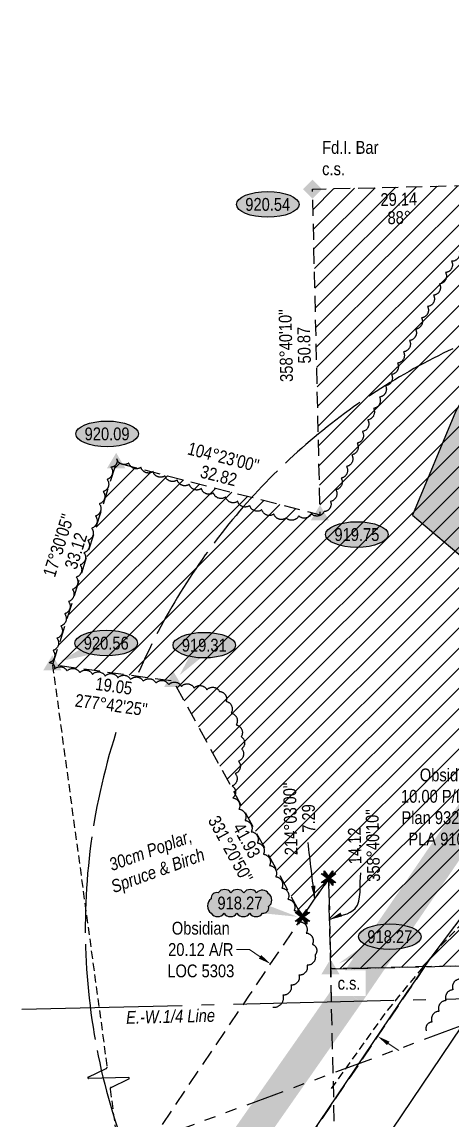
# Model space of a CAD drawing. Extents: x 621851 to 625846, y 5849674 to 5854914.
# Drawn here: x 624859 to 625194, y 5852185 to 5853042 of the extents above; entities that cross this region are included whole.
import ezdxf
from ezdxf.enums import TextEntityAlignment as Align

# ---------------------------------------------------------------- set-up
doc = ezdxf.new("R2010")
doc.units = 0
doc.header["$LTSCALE"] = 5
doc.header["$PDMODE"] = 34
doc.header["$PDSIZE"] = 0.03
for name, pattern in [('0', [1, 1, 0]), ('foc-ACCESSROAD', [3.75, 2.5, -1.25]), ('foc-BUFFER', [16.75, 15, -1.75]), ('foc-DRILLPATH', [14.75, 6, -1.75, 1.75, -1.75, 1.75, -1.75]), ('foc-QUARTERLINE', [33, 25, -3, 2, -3]), ('foc-TIELINE', [1.875, 1.25, -0.625]), ('UG_PIPE', [1.875, 1.25, -0.625])]:
    doc.linetypes.add(name, pattern=pattern)
doc.layers.get('Defpoints').update_dxf_attribs({"color": 9})
for name, color, linetype in [('AS-PIPE-UG', 44, 'UG_PIPE'), ('AS-ROADS', 254, 'Continuous'), ('AUX-BUFFER', 7, 'foc-BUFFER'), ('C-AR', 13, 'foc-ACCESSROAD'), ('C-RW', 13, 'Continuous'), ('C-WS', 13, 'foc-ACCESSROAD'), ('CG-NOTES', 7, 'Continuous'), ('L-BD', 7, 'Continuous'), ('L-MON', 1, 'Continuous'), ('L-MON-T', 1, 'Continuous'), ('L-QSEC', 8, 'foc-QUARTERLINE'), ('L-TIE', 7, 'foc-TIELINE'), ('P-ELEVATION', 7, 'Continuous'), ('P-PDRILLPATH', 12, 'foc-DRILLPATH'), ('P-PROPOSED-EXISTING-H', 59, 'Continuous'), ('T-BUSH', 110, '0'), ('T-BUSH-T', 110, 'Continuous'), ('T-WATER', 160, 'Continuous'), ('T-WATER-H', 133, 'Continuous')]:
    doc.layers.add(name, color=color, linetype=linetype)
doc.layers.add('C-AR-T', color=13, linetype='Continuous', lineweight=9)
doc.layers.add('C-RW-T', color=13, linetype='Continuous', lineweight=9)
doc.styles.add('80', font='ARIALN.TTF', dxfattribs={"height": 10})
doc.styles.add('80CG', font='ARIALN.TTF', dxfattribs={"height": 10})
doc.styles.add('80L', font='ARIALN.TTF', dxfattribs={"height": 10})
doc.styles.add('80LS', font='ARIALNI.TTF', dxfattribs={"height": 10})
doc.dimstyles.new('Compass 5 000', dxfattribs={"dimscale": 5, "dimtxt": 9, "dimasz": 2, "dimexe": 0.2, "dimexo": 0.0625, "dimgap": 0.5, "dimtad": 0, "dimtih": 1, "dimtoh": 1, "dimzin": 0, "dimdsep": 46, "dimtxsty": '80CG', "dimcen": 0.1, "dimse1": 1, "dimse2": 1, "dimclrd": 256, "dimclrt": 256, "dimaunit": 1, "dimadec": 4, "dimazin": 0, "dimtfac": 0.06, "dimtofl": 0, "dimtmove": 0, "dimatfit": 1, "dimfxl": 0.2, "dimtolj": 1, "dimtzin": 0, "dimlwd": -1, "dimarcsym": 0})

# ---------------------------------------------------------------- blocks, each defined once
blk = doc.blocks.new('SMONA')
blk.add_hatch(color=255).paths.add_polyline_path([(0, -1.49), (1.49, 0), (0, 1.49), (-1.49, 0)])
blk = doc.blocks.new('SMONAA')
blk.add_blockref('SMONA', (0, 0))
blk = doc.blocks.new('SMONB')
at = {"color": 1}
blk.add_solid([(0, 1.2), (1.2, 0), (-1.2, 0), (0, -1.2)], dxfattribs=at)
blk = doc.blocks.new('SMONBB')
blk.add_blockref('SMONB', (0, 0))
blk = doc.blocks.new('SMONCC')
for name in ['SMONAA', 'SMONBB']:
    blk.add_blockref(name, (0, 0))
blk = doc.blocks.new('FDIBAR')
blk.add_blockref('SMONCC', (0, 0))
blk = doc.blocks.new('STRIA')
blk.add_hatch(color=255).paths.add_polyline_path([(-0.04, 1.52), (-1.47, -0.87), (1.39, -0.87)])
blk = doc.blocks.new('STRIAA')
blk.add_blockref('STRIA', (0, 0))
blk = doc.blocks.new('STRIB')
at = {"color": 1}
blk.add_solid([(-1.12, -0.67), (-0.04, 1.13), (1.04, -0.67)], dxfattribs=at)
blk = doc.blocks.new('STRIBB')
blk.add_blockref('STRIB', (0, 0))
blk = doc.blocks.new('STRICC')
for name in ['STRIAA', 'STRIBB']:
    blk.add_blockref(name, (0, 0))
blk = doc.blocks.new('fdspike')
blk.add_blockref('STRICC', (0, 0))
blk = doc.blocks.new('*D428')
at = {"layer": 'C-RW-T', "transparency": 16777216}
for p, q in [((625240.97, 5852429.64), (625230.97, 5852429.64)), ((625249.26, 5852424.04), (625240.97, 5852429.64)), ((625307.24, 5852384.85), (625315.53, 5852379.25))]:
    blk.add_line(p, q, dxfattribs=at)
for points in [[(625250.19, 5852425.42), (625248.33, 5852422.66), (625257.54, 5852418.44)], [(625308.18, 5852386.23), (625306.31, 5852383.47), (625298.96, 5852390.45)]]:
    blk.add_solid(points, dxfattribs=at)
at = {"layer": 'Defpoints', "color": 0, "transparency": 16777216}
for p in [(625298.96, 5852390.45), (625121.98, 5852217.82), (625163.39, 5852189.83)]:
    blk.add_point(p, dxfattribs=at)
at = {"layer": 'C-RW-T', "transparency": 16777216, "insert": (625191.89, 5852429.64), "char_height": 10, "attachment_point": 5, "style": '80CG'}
blk.add_mtext('\\A1;Obsidian\\P10.00 P/L R/W\\PPlan 932 0553\\PPLA 910391', dxfattribs=at)
blk = doc.blocks.new('*D429')
at = {"layer": 'C-AR-T', "transparency": 16777216}
for p, q in [((625036.46, 5852318.41), (625026.46, 5852318.41)), ((625044.75, 5852312.81), (625036.46, 5852318.41)), ((625144.7, 5852245.27), (625152.99, 5852239.67))]:
    blk.add_line(p, q, dxfattribs=at)
for points in [[(625045.68, 5852314.19), (625043.81, 5852311.43), (625053.03, 5852307.21)], [(625145.63, 5852246.65), (625143.77, 5852243.89), (625136.41, 5852250.87)]]:
    blk.add_solid(points, dxfattribs=at)
at = {"layer": 'Defpoints', "color": 0, "transparency": 16777216}
for p in [(625053.03, 5852307.21), (625000.19, 5852229.02), (625083.57, 5852172.67)]:
    blk.add_point(p, dxfattribs=at)
at = {"layer": 'C-AR-T', "transparency": 16777216, "insert": (624998.53, 5852318.41), "char_height": 10, "attachment_point": 5, "style": '80CG'}
blk.add_mtext('\\A1;Obsidian\\P20.12 A/R\\PLOC 5303', dxfattribs=at)
blk = doc.blocks.new('TEMP')
h = blk.add_hatch(color=255)
h.dxf.hatch_style = 1
h.paths.add_polyline_path([(0, 0.25), (-0.67, 1.15), (-0.67, 0.67), (-1.15, 0.67), (-0.25, 0), (-1.15, -0.67), (-0.67, -0.67), (-0.67, -1.15), (0, -0.25), (0.67, -1.15), (0.67, -0.67), (1.15, -0.67), (0.25, 0), (1.15, 0.67), (0.67, 0.67), (0.67, 1.15)])
h.paths.add_polyline_path([(0.57, 0.85), (0.57, 0.57), (0.85, 0.57), (0.08, 0), (0.85, -0.57), (0.57, -0.57), (0.57, -0.85), (0, -0.08), (-0.57, -0.85), (-0.57, -0.57), (-0.85, -0.57), (-0.08, 0), (-0.85, 0.57), (-0.57, 0.57), (-0.57, 0.85), (0, 0.08)], flags=16)
h = blk.add_hatch(color=1)
h.dxf.hatch_style = 1
h.paths.add_polyline_path([(0, 0.08), (-0.57, 0.85), (-0.57, 0.57), (-0.85, 0.57), (-0.08, 0), (-0.85, -0.57), (-0.57, -0.57), (-0.57, -0.85), (0, -0.08), (0.57, -0.85), (0.57, -0.57), (0.85, -0.57), (0.08, 0), (0.85, 0.57), (0.57, 0.57), (0.57, 0.85)])
at = {"color": 1}
for p, q in [((-0.08, 0), (0.08, 0)), ((0, 0.08), (0, -0.08))]:
    blk.add_line(p, q, dxfattribs=at)
at = {"color": 255, "flags": 128}
blk.add_lwpolyline([(-0.25, 0), (-1.15, 0.67), (-0.67, 0.67), (-0.67, 1.15), (0, 0.25), (0.67, 1.15), (0.67, 0.67), (1.15, 0.67), (0.25, 0), (1.15, -0.67), (0.67, -0.67), (0.67, -1.15), (0, -0.25), (-0.67, -1.15), (-0.67, -0.67), (-1.15, -0.67)], close=True, dxfattribs=at)
at = {"color": 1, "flags": 128}
blk.add_lwpolyline([(-0.08, 0), (-0.85, 0.57), (-0.57, 0.57), (-0.57, 0.85), (0, 0.08), (0.57, 0.85), (0.57, 0.57), (0.85, 0.57), (0.08, 0), (0.85, -0.57), (0.57, -0.57), (0.57, -0.85), (0, -0.08), (-0.57, -0.85), (-0.57, -0.57), (-0.85, -0.57)], close=True, dxfattribs=at)
blk = doc.blocks.new('*U525')
at = {"layer": 'P-ELEVATION'}
h = blk.add_hatch(color=111, dxfattribs=at)
h.dxf.hatch_style = 1
edge = h.paths.add_edge_path()
edge.add_ellipse((0, 0), major_axis=(-24.38, 0), ratio=0.410256, start_angle=0, end_angle=360)
at = {"layer": 'P-ELEVATION', "color": 7, "flags": 128}
blk.add_lwpolyline([(0, 0, 12.5, 0, 0), (14.93, -2.96, 0, 0, 0)], format="xyseb", dxfattribs=at)
at = {"layer": 'P-ELEVATION', "color": 7}
blk.add_ellipse((0, 0), major_axis=(-24.38, 0), ratio=0.410256, dxfattribs=at)
at = {"layer": 'P-ELEVATION', "style": '80'}
blk.add_attdef('ELEVATION', text='', height=10, dxfattribs=at).set_placement((0, 0), align=Align.MIDDLE_CENTER)
blk = doc.blocks.new('*U526')
at = {"layer": 'P-ELEVATION'}
h = blk.add_hatch(color=111, dxfattribs=at)
h.dxf.hatch_style = 1
edge = h.paths.add_edge_path()
edge.add_ellipse((0, 0), major_axis=(-24.38, 0), ratio=0.410256, start_angle=0, end_angle=360)
at = {"layer": 'P-ELEVATION', "color": 7, "flags": 128}
blk.add_lwpolyline([(0, 0, 12.5, 0, 0), (9.74, -4.8, 0, 0, 0)], format="xyseb", dxfattribs=at)
at = {"layer": 'P-ELEVATION', "color": 7}
blk.add_ellipse((0, 0), major_axis=(-24.38, 0), ratio=0.410256, dxfattribs=at)
at = {"layer": 'P-ELEVATION', "style": '80'}
blk.add_attdef('ELEVATION', text='', height=10, dxfattribs=at).set_placement((0, 0), align=Align.MIDDLE_CENTER)
blk = doc.blocks.new('*U527')
at = {"layer": 'P-ELEVATION'}
h = blk.add_hatch(color=111, dxfattribs=at)
h.dxf.hatch_style = 1
edge = h.paths.add_edge_path()
edge.add_ellipse((0, 0), major_axis=(-24.38, 0), ratio=0.410256, start_angle=0, end_angle=360)
at = {"layer": 'P-ELEVATION', "color": 7, "flags": 128}
blk.add_lwpolyline([(0, 0, 12.5, 0, 0), (17.49, -2.38, 0, 0, 0)], format="xyseb", dxfattribs=at)
at = {"layer": 'P-ELEVATION', "color": 7}
blk.add_ellipse((0, 0), major_axis=(-24.38, 0), ratio=0.410256, dxfattribs=at)
at = {"layer": 'P-ELEVATION', "style": '80'}
blk.add_attdef('ELEVATION', text='', height=10, dxfattribs=at).set_placement((0, 0), align=Align.MIDDLE_CENTER)
blk = doc.blocks.new('*U528')
at = {"layer": 'P-ELEVATION'}
h = blk.add_hatch(color=111, dxfattribs=at)
h.dxf.hatch_style = 1
edge = h.paths.add_edge_path()
edge.add_ellipse((0, 0), major_axis=(-24.38, 0), ratio=0.410256, start_angle=0, end_angle=360)
at = {"layer": 'P-ELEVATION', "color": 7, "flags": 128}
blk.add_lwpolyline([(0, 0, 12.5, 0, 0), (-35.94, -14.11, 0, 0, 0)], format="xyseb", dxfattribs=at)
at = {"layer": 'P-ELEVATION', "color": 7}
blk.add_ellipse((0, 0), major_axis=(-24.38, 0), ratio=0.410256, dxfattribs=at)
at = {"layer": 'P-ELEVATION', "style": '80'}
blk.add_attdef('ELEVATION', text='', height=10, dxfattribs=at).set_placement((0, 0), align=Align.MIDDLE_CENTER)
blk = doc.blocks.new('*U529')
at = {"layer": 'P-ELEVATION'}
h = blk.add_hatch(color=111, dxfattribs=at)
h.dxf.hatch_style = 1
edge = h.paths.add_edge_path()
edge.add_ellipse((0, 0), major_axis=(-24.38, 0), ratio=0.410256, start_angle=0, end_angle=360)
at = {"layer": 'P-ELEVATION', "color": 7, "flags": 128}
blk.add_lwpolyline([(0, 0, 12.5, 0, 0), (-19.18, -23.32, 0, 0, 0)], format="xyseb", dxfattribs=at)
at = {"layer": 'P-ELEVATION', "color": 7}
blk.add_ellipse((0, 0), major_axis=(-24.38, 0), ratio=0.410256, dxfattribs=at)
at = {"layer": 'P-ELEVATION', "style": '80'}
blk.add_attdef('ELEVATION', text='', height=10, dxfattribs=at).set_placement((0, 0), align=Align.MIDDLE_CENTER)
blk = doc.blocks.new('*U531')
at = {"layer": 'P-ELEVATION'}
h = blk.add_hatch(color=111, dxfattribs=at)
h.dxf.hatch_style = 1
edge = h.paths.add_edge_path()
edge.add_ellipse((0, 0), major_axis=(-24.38, 0), ratio=0.410256, start_angle=0, end_angle=360)
at = {"layer": 'P-ELEVATION', "color": 7, "flags": 128}
blk.add_lwpolyline([(0, 0, 12.5, 0, 0), (-39.61, -20.72, 0, 0, 0)], format="xyseb", dxfattribs=at)
at = {"layer": 'P-ELEVATION', "color": 7}
blk.add_ellipse((0, 0), major_axis=(-24.38, 0), ratio=0.410256, dxfattribs=at)
at = {"layer": 'P-ELEVATION', "style": '80'}
blk.add_attdef('ELEVATION', text='', height=10, dxfattribs=at).set_placement((0, 0), align=Align.MIDDLE_CENTER)
blk = doc.blocks.new('*U530')
at = {"layer": 'P-ELEVATION'}
h = blk.add_hatch(color=111, dxfattribs=at)
h.dxf.hatch_style = 1
edge = h.paths.add_edge_path()
edge.add_arc((-17.35, -4.5), 6.1, 215, 325)
edge.add_arc((-7.35, -4.5), 6.1, 215, 325)
edge.add_arc((2.65, -4.5), 6.1, 215, 325)
edge.add_arc((12.65, -4.5), 6.1, 215, 325)
edge.add_arc((18.14, -3.7), 4.32, 263.43363, 373.43363)
edge.add_arc((18.85, 2.3), 6.1, 305, 415)
edge.add_arc((17.45, 4.39), 5.69, 30.69553, 140.69553)
edge.add_arc((8.05, 4.5), 6.1, 35, 145)
edge.add_arc((-1.95, 4.5), 6.1, 35, 145)
edge.add_arc((-11.95, 4.5), 6.1, 35, 145)
edge.add_arc((-18.04, 3.81), 4.33, 75.42608, 185.42608)
edge.add_arc((-18.36, -2.3), 6.96, 125, 235)
at = {"color": 240, "flags": 128}
blk.add_lwpolyline([(-22.35, -8, 0.520567), (-12.35, -8, 0.520567), (-2.35, -8, 0.520567), (7.65, -8, 0.520567), (17.65, -8, 0.520567), (22.35, -2.7, 0.520567), (22.35, 7.3, 0.520567), (13.05, 8, 0.520567), (3.05, 8, 0.520567), (-6.95, 8, 0.520567), (-16.95, 8, 0.520567), (-22.35, 3.4, 0.520567)], format="xyb", close=True, dxfattribs=at)
at = {"layer": 'P-ELEVATION', "color": 240, "flags": 128}
blk.add_lwpolyline([(0, 0, 12.5, 0, 0), (44.96, -10.71, 0, 0, 0)], format="xyseb", dxfattribs=at)
at = {"layer": 'P-ELEVATION', "color": 240, "style": '80'}
blk.add_attdef('ELEVATION', text='', height=10, dxfattribs=at).set_placement((0, 0), align=Align.MIDDLE_CENTER)
blk = doc.blocks.new('linebrk')
blk.add_lwpolyline([(0, 0.00175, -0.346152), (-0.00019, 0.0015), (-0.00314, 0.00055, 0.772575), (-0.00312, 0.00036), (0.00312, -0.00036, -0.772575), (0.00314, -0.00055), (0.00019, -0.0015, 0.346152), (0, -0.00175)], format="xyb")

msp = doc.modelspace()

# ---------------------------------------------------------------- hatches: boundary and pattern name
at = {"layer": 'P-PROPOSED-EXISTING-H'}
h = msp.add_hatch(dxfattribs=at)
h.set_pattern_fill('ANSI31', color=256, scale=3.501422, style=0)
h.set_pattern_definition([(45, (4383.078, -1228.093), (-7.86091666, 7.86091666), [])])
h.paths.add_polyline_path([(625099.851, 5852303.364), (625098.204, 5852374.253), (625077.759, 5852344.001), (624977.334, 5852527.795), (624883.008, 5852540.561), (624932.77, 5852698.375), (625091.62, 5852657.638), (625085.716, 5852911.754), (625231.288, 5852915.243), (625252.196, 5852972.242), (625389.97, 5852919.046), (625435.31, 5852920.132), (625694.266, 5852926.339), (625708.856, 5852317.519)])
at = {"layer": 'T-WATER-H'}
h = msp.add_hatch(color=256, dxfattribs=at)
h.dxf.hatch_style = 1
h.paths.add_polyline_path([(625163.721, 5852657.299), (625212.941, 5852615.664), (625262.521, 5852596.494), (625291.631, 5852646.194), (625326.336, 5852733.189), (625345.141, 5852783.799), (625360.716, 5852842.829), (625351.866, 5852870.124), (625342.941, 5852882.474), (625311.111, 5852896.254), (625286.421, 5852884.859), (625246.671, 5852827.029), (625197.226, 5852738.129)])

# ---------------------------------------------------------------- linework, layer by layer
at = {"layer": 'AS-ROADS', "const_width": 24.991, "flags": 128}
for points in [[(625476.071, 5852957.779), (625392.706, 5852734.609), (625282.626, 5852530.974), (625113.711, 5852284.119)], [(625113.711, 5852284.119), (625035.229, 5852171.733)]]:
    msp.add_lwpolyline(points, dxfattribs=at)
at = {"layer": 'AUX-BUFFER', "color": 251, "linetype": 'foc-BUFFER'}
msp.add_arc((625408.396, 5852335.289), 499.822, 28.863343, 156.503625, dxfattribs=at)
at = {"layer": 'C-AR', "flags": 128}
msp.add_lwpolyline([(624968.626, 5852182.062), (625036.621, 5852282.928), (625098.208, 5852374.062), (625099.851, 5852303.364), (625173.042, 5852305.065), (625091.419, 5852184.285), (625060.34, 5852138.295)], dxfattribs=at)
at = {"layer": 'C-RW'}
msp.add_lwpolyline([(625066.532, 5852147.458), (625091.419, 5852184.285), (625160.102, 5852285.908), (625162.818, 5852289.936), (625176.591, 5852310.318), (625414.427, 5852625.311), (625424.329, 5852638.425), (625464.224, 5852608.309), (625416.46, 5852545.048), (625339.023, 5852442.492), (625224.943, 5852291.404), (625221.928, 5852287.4), (625217.27, 5852281.243), (625093.316, 5852097.812)], dxfattribs=at)
at = {"layer": 'L-QSEC'}
msp.add_line((624859.113, 5852271.848), (625426.035, 5852285.549), dxfattribs=at)
at = {"layer": 'L-TIE'}
for p, q in [((624882.936, 5852540.429), (624925.457, 5852226.917)), ((624927.804, 5852209.612), (624968.099, 5851912.526))]:
    msp.add_line(p, q, dxfattribs=at)
at = {"layer": 'T-BUSH', "flags": 128}
for points in [[(625441.925, 5853042.214, -0.0369105), (625441.089, 5853041.88, -0.5205671), (625438.094, 5853032.343, -0.5205671), (625435.099, 5853022.805, -0.5205671), (625432.105, 5853013.268, -0.5205671), (625429.11, 5853003.731, -0.5205671), (625426.115, 5852994.194, -0.5205671), (625423.12, 5852984.656, -0.5205671), (625420.125, 5852975.119, -0.5205671), (625417.13, 5852965.582, -0.5205671), (625414.135, 5852956.045, -0.5205671), (625411.14, 5852946.507, -0.5205671), (625408.145, 5852936.97, -0.5205671), (625405.15, 5852927.433, -0.5205671), (625402.155, 5852917.896, -0.5205671), (625393.004, 5852921.141, -0.5205671), (625383.681, 5852924.746, -0.5205671), (625374.357, 5852928.351, -0.5205671), (625365.033, 5852931.956, -0.5205671), (625355.709, 5852935.561, -0.5205671), (625346.385, 5852939.166, -0.5205671), (625337.062, 5852942.771, -0.5205671), (625327.738, 5852946.376, -0.5205671), (625318.414, 5852949.981, -0.5205671), (625309.09, 5852953.586, -0.5205671), (625299.767, 5852957.191, -0.5205671), (625290.443, 5852960.796, -0.5205671), (625281.119, 5852964.401, -0.5205671), (625271.795, 5852968.006, -0.5205671), (625262.471, 5852971.611, -0.5205671), (625253.148, 5852975.216, -0.5205671), (625249.087, 5852969.958, -0.5205671), (625247.789, 5852960.046, -0.5205671), (625246.491, 5852950.134, -0.5205671), (625245.194, 5852940.222, -0.5205671), (625243.814, 5852930.339, -0.5205671), (625238.646, 5852921.782, -0.5205671), (625233.479, 5852913.225, -0.5205671), (625228.311, 5852904.668, -0.5205671), (625223.144, 5852896.11, -0.5205671), (625217.93, 5852887.584, -0.5205671), (625211.973, 5852879.557, -0.5205671), (625206.016, 5852871.529, -0.5205671), (625200.059, 5852863.502, -0.5205671), (625194.101, 5852855.474, -0.5205671), (625189.414, 5852846.645, -0.5205671), (625184.728, 5852837.815, -0.5205671), (625180.042, 5852828.985, -0.5205671), (625175.355, 5852820.155, -0.5205671), (625170.669, 5852811.325, -0.5205671), (625165.983, 5852802.495, -0.5205671), (625161.296, 5852793.665, -0.5205671), (625156.61, 5852784.835, -0.5205671), (625151.924, 5852776.005, -0.5205671), (625147.238, 5852767.176, -0.5205671), (625142.551, 5852758.346, -0.5205671), (625137.865, 5852749.516, -0.5205671), (625133.179, 5852740.686, -0.5205671), (625128.724, 5852731.742, -0.5205671), (625124.573, 5852722.648, -0.5205671), (625120.422, 5852713.554, -0.5205671), (625116.271, 5852704.46, -0.5205671), (625112.12, 5852695.366, -0.5205671), (625107.968, 5852686.273, -0.5205671), (625103.817, 5852677.179, -0.5205671), (625099.666, 5852668.085, -0.5205671), (625094.616, 5852660.165, -0.5205671), (625084.756, 5852658.519, -0.5205671), (625074.896, 5852656.873, -0.5205671), (625065.036, 5852655.227, -0.5205671), (625055.581, 5852658.263, -0.5205671), (625046.151, 5852661.58, -0.5205671), (625036.721, 5852664.896, -0.5205671), (625027.291, 5852668.213, -0.5205671), (625017.861, 5852671.53, -0.5205671), (625008.43, 5852674.847, -0.5205671), (624999, 5852678.164, -0.5205671), (624989.57, 5852681.481, -0.5205671), (624980.14, 5852684.797, -0.5205671), (624970.71, 5852688.114, -0.5205671), (624961.28, 5852691.431, -0.5205671), (624951.85, 5852694.748, -0.5205671), (624942.419, 5852698.065, -0.5205671), (624932.989, 5852701.381, -0.5205671), (624928.483, 5852694.848, -0.5205671), (624925.477, 5852685.315, -0.5205671), (624922.471, 5852675.781, -0.5205671), (624919.464, 5852666.247, -0.5205671), (624916.458, 5852656.713, -0.5205671), (624913.452, 5852647.18, -0.5205671), (624910.446, 5852637.646, -0.5205671), (624907.44, 5852628.112, -0.5205671), (624904.433, 5852618.579, -0.5205671), (624901.427, 5852609.045, -0.5205671), (624898.421, 5852599.511, -0.5205671), (624895.415, 5852589.977, -0.5205671), (624892.409, 5852580.444, -0.5205671), (624889.403, 5852570.91, -0.5205671), (624886.396, 5852561.376, -0.5205671), (624883.39, 5852551.843, -0.5205671), (624880.384, 5852542.309, -0.5205671), (624884.364, 5852537.21, -0.5205671), (624894.271, 5852535.872, -0.5205671), (624904.177, 5852534.535, -0.5205671), (624914.084, 5852533.197, -0.5205671), (624923.99, 5852531.859, -0.5205671), (624933.897, 5852530.522, -0.5205671), (624943.804, 5852529.184, -0.5205671), (624953.71, 5852527.847, -0.5205671), (624963.617, 5852526.509, -0.5205671), (624973.523, 5852525.172, -0.5205671), (624983.43, 5852523.834, -0.5205671), (624993.336, 5852522.497, -0.5205671), (625003.243, 5852521.159, -0.5205671), (625013.149, 5852519.821, -0.5205671), (625018.238, 5852512.144, -0.5205671), (625022.179, 5852502.957, -0.5205671), (625026.12, 5852493.771, -0.5205671), (625030.061, 5852484.584, -0.5205671), (625030.413, 5852475.123, -0.5205671), (625027.914, 5852465.444, -0.5205671), (625025.415, 5852455.765, -0.5205671), (625022.916, 5852446.086, -0.5205671), (625023.544, 5852436.792, -0.5205671), (625028.317, 5852428.008, -0.5205671), (625033.089, 5852419.224, -0.5205671), (625037.861, 5852410.441, -0.5205671), (625042.634, 5852401.657, -0.5205671), (625047.406, 5852392.873, -0.5205671), (625052.178, 5852384.09, -0.5205671), (625056.951, 5852375.306, -0.5205671), (625061.723, 5852366.522, -0.5205671), (625066.496, 5852357.739, -0.5205671), (625071.268, 5852348.955, -0.5205671), (625076.04, 5852340.171, -0.5205671), (625080.813, 5852331.387, -0.5205671), (625085.585, 5852322.604, -0.5205671), (625087.619, 5852314.066, -0.5205671), (625081.359, 5852306.272, -0.5205671), (625075.099, 5852298.478, -0.5205671), (625068.839, 5852290.684, -0.5205671), (625062.579, 5852282.89, -0.5205671), (625054.757, 5852273.152)], [(625249.603, 5852327.723, 0.5205671), (625239.842, 5852329.879, 0.5205671), (625230.081, 5852332.036, 0.5205671), (625222.492, 5852328.872, 0.5205671), (625217.029, 5852320.5, 0.5205671), (625211.566, 5852312.129, 0.5205671), (625206.103, 5852303.757, 0.5205671), (625200.64, 5852295.386, 0.5205671), (625195.176, 5852287.014, 0.5205671), (625189.713, 5852278.642, 0.5205671), (625184.25, 5852270.271, 0.5205671), (625178.787, 5852261.899, 0.5205671), (625174.382, 5852255.15)]]:
    msp.add_lwpolyline(points, format="xyb", dxfattribs=at)
at = {"layer": 'T-WATER', "flags": 128}
msp.add_lwpolyline([(625163.721, 5852657.299), (625212.941, 5852615.664), (625262.521, 5852596.494), (625291.631, 5852646.194), (625326.336, 5852733.189), (625345.141, 5852783.799), (625360.716, 5852842.829), (625351.866, 5852870.124), (625342.941, 5852882.474), (625311.111, 5852896.254), (625286.421, 5852884.859), (625246.671, 5852827.029), (625197.226, 5852738.129)], close=True, dxfattribs=at)

# ---------------------------------------------------------------- block references
at = {"layer": 'CG-NOTES', "xscale": 0.99964461, "yscale": 0.99964461, "zscale": 0.99964461}
for name, p, values in [('*U525', (625050.742, 5852899.881), {'ELEVATION': '920.54'}), ('*U527', (624925.477, 5852720.815), {'ELEVATION': '920.09'}), ('*U526', (625120.257, 5852642.286), {'ELEVATION': '919.75'}), ('*U528', (624924.826, 5852557.576), {'ELEVATION': '920.56'}), ('*U529', (625001.253, 5852555.965), {'ELEVATION': '919.31'}), ('*U530', (625029.031, 5852354.77), {'ELEVATION': '918.27'})]:
    msp.add_blockref(name, p, dxfattribs=at).add_auto_attribs(values)
at = {"layer": 'L-MON', "xscale": 4.998223049999996, "yscale": 4.998223049999996, "zscale": 4.998223049999996}
for name, p in [('fdspike', (624932.77, 5852698.375)), ('fdspike', (625091.653, 5852657.629)), ('fdspike', (624883.008, 5852540.561)), ('fdspike', (624977.334, 5852527.795)), ('TEMP', (625098.204, 5852374.253)), ('TEMP', (625077.759, 5852344.001))]:
    msp.add_blockref(name, p, dxfattribs=at)
at = {"layer": 'L-TIE', "xscale": 4998.223049999999, "yscale": 4998.223049999999, "zscale": 4998.223049999999, "rotation": 187.7239372037159}
msp.add_blockref('linebrk', (624926.631, 5852218.265), dxfattribs=at)

# ---------------------------------------------------------------- texts
at = {"layer": 'L-BD', "style": '80L'}
for s, height, rotation, p in [('29.14', 9.9929, 1.3729, (625152.936, 5852903.869)), ('88°', 9.9929, 1.3729, (625153.277, 5852889.633)), ("358°40'10''", 9.99289, 91.3309, (625064.811, 5852789.732)), ('50.87', 9.9929, 91.3309, (625079.047, 5852790.062)), ("104°23'00''", 9.99289, 345.6165, (625016.225, 5852702.763)), ('32.82', 9.9929, 345.6165, (625012.501, 5852688.244)), ("17°30'05''", 9.9929, 72.4988, (624887.526, 5852633.81)), ('33.12', 9.9929, 72.4988, (624901.107, 5852629.527)), ('19.05', 9.9929, 352.2928, (624930.769, 5852524.141)), ("277°42'25''", 9.99289, 352.2928, (624928.759, 5852509.287)), ("214°03'00''", 9.99289, 91.3309, (625068.349, 5852420.442)), ('7.29', 9.9929, 91.3309, (625082.585, 5852420.773)), ("358°40'10''", 9.99289, 91.3309, (625132.704, 5852399.712)), ("331°20'50''", 9.99289, 298.6522, (625021.811, 5852396.777)), ('41.93', 9.9929, 298.6522, (625034.307, 5852403.605)), ('14.12', 9.9929, 91.3309, (625118.468, 5852399.381))]:
    msp.add_text(s, height=height, rotation=rotation, dxfattribs=at).set_placement(p, align=Align.MIDDLE)
at = {"layer": 'L-QSEC', "style": '80LS'}
msp.add_text('E.-W.1/4 Line', height=9.994, rotation=1.38441, dxfattribs=at).set_placement((624974.971, 5852266.519), align=Align.MIDDLE)
at = {"layer": 'T-BUSH-T', "insert": (624957.53, 5852400.571), "char_height": 10, "width": 76.21869, "attachment_point": 2, "rotation": 20, "style": '80LS'}
msp.add_mtext('30cm Poplar,\\PSpruce & Birch', dxfattribs=at)

# ---------------------------------------------------------------- dimensions: what is measured, and where the dimension line sits
at = {"layer": 'C-AR-T'}
dim = msp.add_linear_dim(base=(625053.033, 5852307.214), p1=(625083.571, 5852172.672), p2=(625000.191, 5852229.02), angle=145.949725, text='Obsidian\\P20.12 A/R\\PLOC 5303', dimstyle='Compass 5 000', dxfattribs=at)
dim.commit()
dim.dimension.update_dxf_attribs({"geometry": '*D429', "text_midpoint": (624998.533, 5852318.413), "dimtype": 161})
at = {"layer": 'C-RW-T'}
dim = msp.add_linear_dim(base=(625298.959, 5852390.452), p1=(625121.976, 5852217.82), p2=(625163.391, 5852189.834), angle=325.950946, text='Obsidian\\P10.00 P/L R/W\\PPlan 932 0553\\PPLA 910391', dimstyle='Compass 5 000', dxfattribs=at)
dim.commit()
dim.dimension.update_dxf_attribs({"geometry": '*D428', "text_midpoint": (625191.887, 5852429.636), "dimtype": 161})

# ---------------------------------------------------------------- leaders
at = {"layer": 'L-BD', "path_type": 1}
for points in [[(625087.36, 5852358.207), (625082.196, 5852402.108)], [(625098.956, 5852341.886), (625119.003, 5852350.54), (625123.339, 5852378.437)]]:
    msp.add_leader(points, dimstyle='Compass 5 000', override={"dimgap": 0.5, "dimtad": 0}, dxfattribs=at)

# ---------------------------------------------------------------- next in the draw order: texts
at = {"layer": 'L-MON-T', "insert": (625093.155, 5852949.318), "char_height": 9.9964, "attachment_point": 1, "style": '80L', "bg_fill": 3, "box_fill_scale": 1.1, "bg_fill_color": 256, "bg_fill_transparency": 0}
msp.add_mtext_dynamic_manual_height_columns('Fd.I. Bar\\Pc.s.', width=49.68447, gutter_width=50, heights=[0], dxfattribs=at)
at = {"layer": 'L-MON-T', "insert": (625105.233, 5852297.188), "char_height": 9.9964, "attachment_point": 1, "style": '80L', "bg_fill": 2}
msp.add_mtext_dynamic_manual_height_columns('c.s.', width=16.94254, gutter_width=50, heights=[0], dxfattribs=at)

# ---------------------------------------------------------------- next in the draw order: linework, layer by layer
at = {"layer": 'AS-PIPE-UG', "flags": 128}
msp.add_lwpolyline([(625350.641, 5852464.314), (625348.121, 5852459.659), (625337.386, 5852442.839), (625320.626, 5852421.174), (625292.616, 5852406.384), (625256.301, 5852386.569), (625231.076, 5852367.634), (625213.071, 5852350.384), (625183.231, 5852318.869), (625143.366, 5852270.254), (625098.551, 5852207.574)], dxfattribs=at)
at = {"layer": 'AUX-BUFFER', "color": 251, "linetype": 'foc-BUFFER'}
msp.add_arc((625408.396, 5852335.289), 499.822, 162.234136, 331.136657, dxfattribs=at)
at = {"layer": 'C-WS', "flags": 128}
for points in [[(625099.851, 5852303.364), (625098.204, 5852374.253), (625077.759, 5852344.001), (624977.334, 5852527.795), (624883.008, 5852540.561), (624932.77, 5852698.375), (625091.62, 5852657.638), (625085.716, 5852911.754), (625231.288, 5852915.243), (625252.196, 5852972.242), (625389.97, 5852919.046), (625435.31, 5852920.132), (625694.266, 5852926.339), (625708.856, 5852317.519)], [(625099.851, 5852303.364), (625708.856, 5852317.519), (625718.738, 5851892.341), (625109.733, 5851878.186)]]:
    msp.add_lwpolyline(points, close=True, dxfattribs=at)
at = {"layer": 'P-PDRILLPATH', "flags": 128}
msp.add_lwpolyline([(625408.396, 5852335.289), (624859.113, 5852132.403)], dxfattribs=at)

# ---------------------------------------------------------------- next in the draw order: block references
at = {"layer": 'CG-NOTES', "xscale": 0.99964461, "yscale": 0.99964461, "zscale": 0.99964461}
msp.add_blockref('*U531', (625145.921, 5852328.499), dxfattribs=at).add_auto_attribs({'ELEVATION': '918.27'})
at = {"layer": 'L-MON', "xscale": 4.998223049999996, "yscale": 4.998223049999996, "zscale": 4.998223049999996}
for name, p in [('FDIBAR', (625085.716, 5852911.754)), ('fdspike', (625099.851, 5852303.364))]:
    msp.add_blockref(name, p, dxfattribs=at)

doc.saveas('drawing.dxf')
